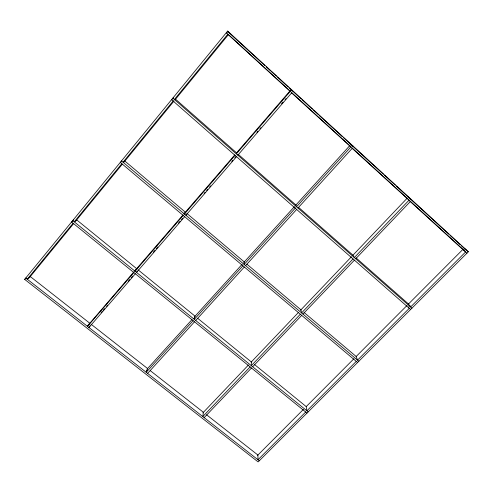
<?xml version="1.0" encoding="UTF-8"?>
<svg xmlns="http://www.w3.org/2000/svg" width="493" height="493" viewBox="0 0 493 493"><rect width="100%" height="100%" fill="white"/><g stroke="black" fill="none" stroke-linecap="round" stroke-linejoin="round"><path stroke-width="0.74" d="M237.928 154.654L237.823 155.184L291.794 92.721M186.372 214.338L185.91 215.268L236.529 156.682M137.319 271.119L136.53 272.419L184.678 216.692M90.034 325.861L88.943 327.494L135.359 273.775M24.65 279.383L227.643 31.077L468.35 251.769L258.129 461.923L24.65 279.383L26.191 278.046M226.94 32.538L227.834 31.447L229.387 32.877M73.087 223.243L27.257 279.223L30.289 276.561L89.671 323.125L87.495 326.354L133.893 272.586M121.826 163.694L74.24 221.832L76.698 219.89L136.653 268.66L135.064 271.23L183.199 215.447M29.198 277.886L73.562 223.717M75.515 221.339L122.313 164.194M124.076 162.037L173.986 101.096M174.966 99.9L228.592 34.424M133.8 271.97L87.483 326.015L88.592 324.727M134.805 270.805L183.045 214.88M184.049 213.715L234.81 154.882M236.313 153.132L290.087 90.798M134.7 271.286L135.476 270.386M184.092 214.036L184.906 213.093M290.02 91.267L291.369 89.701L292.571 90.995M235.038 155.369L184.431 214.024L185.374 212.181L124.877 161.063L123.047 162.209L173.129 101.028L173.709 100.88M101.065 312.716L102.069 311.551M103.074 310.393L104.584 308.643M106.593 306.319L107.597 305.155M128.205 281.293L129.714 279.543M131.224 277.799L132.728 276.055M153.335 252.194L154.845 250.45M156.355 248.7L157.859 246.956M178.472 223.095L179.976 221.351M181.486 219.607L182.49 218.442M204.108 193.416L205.113 192.252M206.616 190.508L207.627 189.343M209.636 187.013L210.64 185.849M231.753 161.408L232.758 160.243M234.767 157.92L235.771 156.756M256.884 132.309L257.888 131.15M259.897 128.821L260.902 127.656M281.515 103.795L283.019 102.051M285.034 99.722L286.039 98.557M146.994 369.195L192.011 319.563M194.297 317.042L242.205 264.23M243.758 262.516L294.463 206.61M295.498 205.47L349.833 145.571M146.162 371.229L146.908 370.409M193.903 318.62L194.686 317.757M193.114 320.647L146.211 372.301L147.592 368.536L91.106 324.246M242.913 265.801L194.297 319.347L195.074 316.186L138.095 269.837M147.61 373.398L194.525 321.787M195.709 320.493L244.337 266.996M245.576 265.635L296.65 209.451M297.957 208.015L352.347 148.183M202.826 412.931L248.478 364.962M251.134 362.17L298.382 312.525M300.502 310.294L351.466 256.742M352.526 255.627L407.206 198.168M250.124 366.909L202.783 416.573L203.418 412.308L150.18 370.57M300.342 314.226L251.319 365.658L251.338 361.954L197.656 318.293M353.037 258.948L301.593 312.913L300.946 309.826L246.851 264.125M204.133 417.626L251.485 368.012M252.675 366.761L301.71 315.378M302.961 314.072L354.412 260.156M355.724 258.776L410.472 201.415M257.321 455.631L303.454 409.356M306.165 406.639L353.925 358.731M356.094 356.556L407.107 305.383M408.192 304.298L463.001 249.316M305.697 412L257.975 459.759L257.913 455.039L206.561 414.773M356.273 361.387L306.899 410.798L306.208 406.596L254.462 364.5M72.816 221.024L71.559 222.004L307.003 413.066M73.549 219.946L72.718 220.593L308.205 411.865M121.229 161.815L120.286 162.394L357.585 362.497M172.168 99.524L171.57 99.66L410.614 309.487M173.437 97.971L172.852 98.101L411.932 308.168M350.868 144.431L353 146.199L352.285 145.737M408.266 197.052L410.731 199.129M25.747 278.04L259.275 460.776M464.092 248.225L466.865 250.592M464.825 248.971L466.378 250.204M467.358 250.986L468.35 251.769M186.835 213.414L244.275 261.943L244.152 264.433L295.221 208.194L294.925 207.306M304.052 312.451L356.162 356.482L357.53 360.13L409.289 308.322L408.241 306.794M121.506 160.909L358.842 361.24M238.612 154.636L295.917 205.008L296.521 206.758L350.911 146.865L291.794 93.066M298.475 207.263L352.97 255.164L354.35 257.568L409.085 200.146L352.064 148.257M356.057 257.876L408.506 303.984L410.614 307.003L465.632 251.935L409.973 201.292M409.554 305.481L410.429 306.252M228.019 31.817L236.338 39.44M236.609 39.767L247.628 49.793M247.961 50.175L254.08 55.709M254.4 55.999L264.846 65.575M266.257 66.869L270.669 70.992M271.643 71.805L276.413 76.181M277.541 77.216L288.269 87.125M289.397 88.081L301.328 99.093M302.191 99.814L307.854 105.003M308.137 105.336L312.433 109.199M313.511 110.192L318.607 114.857M319.495 115.744L331.98 127.194M332.264 127.379L342.197 136.561M343.596 137.769L372.856 164.662M373.207 164.915L383.388 174.245M384.515 175.28L395.263 185.128M396.39 186.169L403.508 192.763M403.742 192.905L437.994 224.303M438.776 225.018L448.772 234.187M450.103 235.407L460.283 244.805M461.436 245.791L465.404 249.427M466.963 253.155L226.293 32.729L226.49 33.086M227.643 31.077L228.093 31.959M236.566 152.836L236.332 153.871L290.291 91.341L227.858 34.165L174.405 99.463L175.545 99.198L236.566 152.836"/></g></svg>
